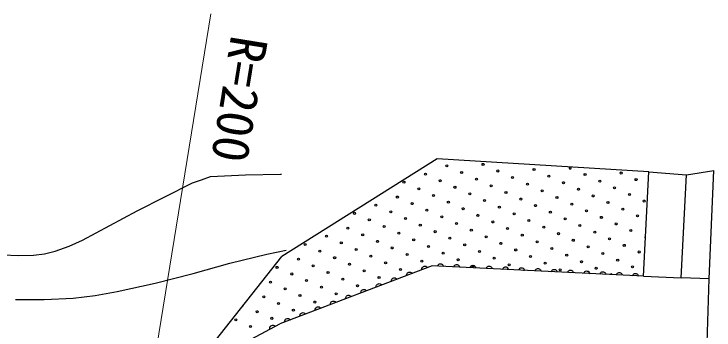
# Model space of a CAD drawing. Units: millimetres, scale not verified. Extents: x 40000 to 680000, y 20000 to 380000.
# Drawn here: x 121869 to 156423, y 295785 to 311396 of the extents above; entities that cross this region are included whole.
import ezdxf
from ezdxf.enums import TextEntityAlignment as Align

# ---------------------------------------------------------------- set-up
doc = ezdxf.new("R2010")
doc.units = ezdxf.units.MM
doc.header["$LTSCALE"] = 1000
doc.layers.add('M-BGD', color=7, linetype='Continuous', lineweight=25)
doc.layers.add('M-STR-HTXT', color=7, linetype='Continuous', lineweight=13)
doc.styles.add('ＭＳ ゴシック', font='')
doc.styles.get('ＭＳ ゴシック').set_extended_font_data('MS Gothic')

msp = doc.modelspace()

# ---------------------------------------------------------------- linework, layer by layer
at = {"layer": 'M-BGD'}
for p, q in [((142755, 304238), (135090, 299411)), ((153212, 303592), (142755, 304238)), ((131566, 303360), (133290, 303454)), ((133290, 303454), (135023, 303488)), ((135023, 303488), (135043, 303488)), ((135043, 303488), (135073, 303488)), ((152948, 298437), (153212, 303592)), ((153212, 303592), (155062, 303449)), ((154801, 298365), (155062, 303449)), ((155062, 303449), (156423, 303667)), ((156182, 298309), (156423, 303667)), ((127953, 301669), (130678, 303048)), ((130678, 303048), (131120, 303207)), ((131120, 303207), (131566, 303360)), ((125243, 300228), (127953, 301669)), ((124584, 299926), (125243, 300228)), ((123376, 299551), (123908, 299681)), ((123908, 299681), (124584, 299926)), ((134352, 299531), (134820, 299629)), ((134820, 299629), (135298, 299727)), ((121331, 299503), (122079, 299461)), ((122079, 299461), (122832, 299480)), ((122832, 299480), (123376, 299551)), ((130628, 293779), (135090, 299411)), ((132523, 299085), (134352, 299531)), ((130707, 298580), (132523, 299085)), ((142518, 298952), (134994, 296083)), ((142022, 298866), (142047, 298895)), ((142047, 298895), (142076, 298917)), ((142076, 298917), (142119, 298934)), ((142119, 298934), (142156, 298937)), ((142156, 298937), (142193, 298932)), ((142193, 298932), (142232, 298911)), ((142232, 298911), (142260, 298890)), ((152948, 298437), (142518, 298952)), ((142770, 298940), (142783, 298973)), ((142783, 298973), (142803, 299002)), ((142803, 299002), (142833, 299033)), ((142833, 299033), (142867, 299050)), ((142867, 299050), (142902, 299058)), ((142902, 299058), (142949, 299056)), ((142949, 299056), (142984, 299044)), ((142984, 299044), (143016, 299024)), ((143016, 299024), (143043, 298990)), ((143043, 298990), (143060, 298960)), ((143060, 298960), (143069, 298925)), ((143572, 298900), (143586, 298934)), ((143586, 298934), (143605, 298962)), ((143605, 298962), (143635, 298994)), ((143635, 298994), (143669, 299010)), ((143669, 299010), (143705, 299019)), ((143705, 299019), (143751, 299016)), ((143751, 299016), (143786, 299004)), ((143786, 299004), (143818, 298985)), ((143818, 298985), (143846, 298950)), ((143846, 298950), (143862, 298920)), ((143862, 298920), (143872, 298885)), ((144374, 298860), (144388, 298894)), ((144388, 298894), (144407, 298922)), ((144407, 298922), (144437, 298954)), ((144437, 298954), (144471, 298970)), ((144471, 298970), (144507, 298979)), ((144507, 298979), (144553, 298977)), ((144553, 298977), (144588, 298965)), ((144588, 298965), (144620, 298945)), ((144620, 298945), (144648, 298911)), ((144648, 298911), (144664, 298881)), ((145210, 298883), (145240, 298914)), ((145240, 298914), (145274, 298931)), ((145274, 298931), (145309, 298940)), ((145309, 298940), (145356, 298937)), ((145356, 298937), (145390, 298925)), ((145390, 298925), (145422, 298905)), ((145422, 298905), (145450, 298871)), ((146076, 298891), (146112, 298900)), ((146112, 298900), (146158, 298898)), ((146158, 298898), (146193, 298885)), ((128842, 298102), (130707, 298580)), ((141255, 298538), (141270, 298579)), ((141270, 298579), (141294, 298608)), ((141294, 298608), (141323, 298630)), ((141323, 298630), (141367, 298647)), ((141367, 298647), (141404, 298650)), ((141404, 298650), (141441, 298645)), ((141441, 298645), (141480, 298624)), ((141480, 298624), (141507, 298603)), ((141507, 298603), (141530, 298575)), ((142001, 298792), (142007, 298825)), ((142002, 298755), (142001, 298792)), ((142007, 298825), (142022, 298866)), ((142260, 298890), (142282, 298862)), ((144664, 298881), (144674, 298845)), ((145176, 298821), (145190, 298855)), ((145190, 298855), (145210, 298883)), ((145450, 298871), (145467, 298841)), ((145467, 298841), (145476, 298806)), ((145979, 298781), (145992, 298815)), ((145992, 298815), (146012, 298843)), ((146012, 298843), (146042, 298875)), ((146042, 298875), (146076, 298891)), ((146193, 298885), (146225, 298866)), ((146225, 298866), (146252, 298831)), ((146252, 298831), (146269, 298801)), ((146269, 298801), (146278, 298766)), ((146781, 298741), (146795, 298775)), ((146795, 298775), (146814, 298804)), ((146814, 298804), (146844, 298835)), ((146844, 298835), (146878, 298851)), ((146878, 298851), (146914, 298860)), ((146914, 298860), (146960, 298858)), ((146960, 298858), (146995, 298846)), ((146995, 298846), (147027, 298826)), ((147027, 298826), (147055, 298792)), ((147055, 298792), (147071, 298762)), ((147071, 298762), (147081, 298727)), ((147583, 298702), (147597, 298736)), ((147597, 298736), (147616, 298764)), ((147616, 298764), (147646, 298796)), ((147646, 298796), (147680, 298812)), ((147680, 298812), (147716, 298821)), ((147716, 298821), (147762, 298818)), ((147762, 298818), (147797, 298806)), ((147797, 298806), (147829, 298786)), ((147829, 298786), (147857, 298752)), ((147857, 298752), (147873, 298722)), ((147873, 298722), (147883, 298687)), ((148386, 298662), (148399, 298696)), ((148399, 298696), (148419, 298724)), ((148419, 298724), (148449, 298756)), ((148449, 298756), (148483, 298772)), ((148483, 298772), (148518, 298781)), ((148518, 298781), (148565, 298779)), ((148565, 298779), (148599, 298766)), ((148599, 298766), (148631, 298747)), ((148631, 298747), (148659, 298712)), ((148659, 298712), (148676, 298682)), ((148676, 298682), (148685, 298647)), ((149188, 298623), (149201, 298656)), ((149201, 298656), (149221, 298685)), ((149221, 298685), (149251, 298716)), ((149251, 298716), (149285, 298733)), ((149285, 298733), (149321, 298741)), ((149321, 298741), (149367, 298739)), ((149367, 298739), (149402, 298727)), ((149402, 298727), (149434, 298707)), ((149434, 298707), (149461, 298673)), ((149461, 298673), (149478, 298643)), ((149478, 298643), (149487, 298608)), ((149990, 298583), (150004, 298617)), ((150004, 298617), (150023, 298645)), ((150023, 298645), (150053, 298677)), ((150053, 298677), (150087, 298693)), ((150087, 298693), (150123, 298702)), ((150123, 298702), (150169, 298699)), ((150169, 298699), (150204, 298687)), ((150204, 298687), (150236, 298668)), ((150236, 298668), (150264, 298633)), ((150264, 298633), (150280, 298603)), ((150280, 298603), (150290, 298568)), ((150792, 298543), (150806, 298577)), ((150806, 298577), (150825, 298605)), ((150825, 298605), (150855, 298637)), ((150855, 298637), (150889, 298653)), ((150889, 298653), (150925, 298662)), ((150925, 298662), (150972, 298660)), ((150972, 298660), (151006, 298648)), ((151006, 298648), (151038, 298628)), ((151038, 298628), (151066, 298594)), ((151066, 298594), (151082, 298563)), ((151082, 298563), (151092, 298528)), ((151608, 298537), (151628, 298566)), ((151628, 298566), (151658, 298597)), ((151658, 298597), (151692, 298614)), ((151692, 298614), (151727, 298622)), ((151727, 298622), (151774, 298620)), ((151774, 298620), (151808, 298608)), ((151808, 298608), (151841, 298588)), ((151841, 298588), (151868, 298554)), ((151868, 298554), (151885, 298524)), ((152430, 298526), (152460, 298558)), ((152460, 298558), (152494, 298574)), ((152494, 298574), (152530, 298583)), ((152530, 298583), (152576, 298581)), ((152576, 298581), (152611, 298568)), ((152611, 298568), (152643, 298549)), ((152643, 298549), (152670, 298514)), ((140496, 298218), (140502, 298252)), ((140497, 298181), (140496, 298218)), ((140502, 298252), (140517, 298293)), ((140517, 298293), (140542, 298321)), ((140542, 298321), (140571, 298344)), ((140571, 298344), (140614, 298360)), ((140614, 298360), (140651, 298363)), ((140651, 298363), (140688, 298358)), ((140688, 298358), (140727, 298337)), ((140727, 298337), (140755, 298316)), ((140755, 298316), (140777, 298288)), ((141248, 298505), (141255, 298538)), ((141250, 298468), (141248, 298505)), ((151595, 298504), (151608, 298537)), ((151885, 298524), (151894, 298489)), ((152397, 298464), (152410, 298498)), ((152410, 298498), (152430, 298526)), ((152670, 298514), (152687, 298484)), ((152687, 298484), (152696, 298449)), ((152948, 298437), (154801, 298365)), ((156182, 298309), (154801, 298365)), ((156086, 295157), (156182, 298309)), ((126959, 297681), (128842, 298102)), ((139744, 297931), (139750, 297965)), ((139745, 297895), (139744, 297931)), ((139750, 297965), (139765, 298006)), ((139765, 298006), (139789, 298034)), ((139789, 298034), (139818, 298057)), ((139818, 298057), (139862, 298073)), ((139862, 298073), (139899, 298076)), ((139899, 298076), (139936, 298071)), ((139936, 298071), (139975, 298051)), ((139975, 298051), (140002, 298030)), ((140002, 298030), (140025, 298001)), ((125878, 297493), (126959, 297681)), ((138991, 297644), (138998, 297678)), ((138992, 297608), (138991, 297644)), ((138998, 297678), (139012, 297719)), ((139012, 297719), (139037, 297747)), ((139037, 297747), (139066, 297770)), ((139066, 297770), (139109, 297786)), ((139109, 297786), (139146, 297789)), ((139146, 297789), (139183, 297784)), ((139183, 297784), (139223, 297764)), ((139223, 297764), (139250, 297743)), ((139250, 297743), (139273, 297715)), ((121936, 297288), (123365, 297297)), ((123365, 297297), (124789, 297366)), ((124789, 297366), (125878, 297493)), ((137508, 297145), (137532, 297174)), ((137532, 297174), (137561, 297196)), ((137561, 297196), (137605, 297213)), ((137605, 297213), (137641, 297215)), ((137641, 297215), (137679, 297210)), ((137679, 297210), (137718, 297190)), ((137718, 297190), (137745, 297169)), ((137745, 297169), (137768, 297141)), ((138239, 297357), (138245, 297391)), ((138240, 297321), (138239, 297357)), ((138245, 297391), (138260, 297432)), ((138260, 297432), (138284, 297461)), ((138284, 297461), (138314, 297483)), ((138314, 297483), (138357, 297500)), ((138357, 297500), (138394, 297502)), ((138394, 297502), (138431, 297497)), ((138431, 297497), (138470, 297477)), ((138470, 297477), (138497, 297456)), ((138497, 297456), (138520, 297428)), ((136740, 296817), (136755, 296858)), ((136755, 296858), (136780, 296887)), ((136780, 296887), (136809, 296909)), ((136809, 296909), (136852, 296926)), ((136852, 296926), (136889, 296929)), ((136889, 296929), (136926, 296923)), ((136926, 296923), (136965, 296903)), ((136965, 296903), (136992, 296882)), ((136992, 296882), (137015, 296854)), ((137486, 297070), (137493, 297104)), ((137487, 297034), (137486, 297070)), ((137493, 297104), (137508, 297145)), ((135981, 296497), (135988, 296530)), ((135982, 296460), (135981, 296497)), ((135988, 296530), (136003, 296571)), ((136003, 296571), (136027, 296600)), ((136027, 296600), (136056, 296622)), ((136056, 296622), (136100, 296639)), ((136100, 296639), (136136, 296642)), ((136136, 296642), (136174, 296637)), ((136174, 296637), (136213, 296616)), ((136213, 296616), (136240, 296595)), ((136240, 296595), (136263, 296567)), ((136734, 296784), (136740, 296817)), ((136735, 296747), (136734, 296784)), ((135229, 296210), (135235, 296244)), ((135230, 296173), (135229, 296210)), ((135235, 296244), (135250, 296285)), ((135250, 296285), (135275, 296313)), ((135275, 296313), (135304, 296336)), ((135304, 296336), (135347, 296352)), ((135347, 296352), (135384, 296355)), ((135384, 296355), (135421, 296350)), ((135421, 296350), (135460, 296329)), ((135460, 296329), (135488, 296308)), ((135488, 296308), (135510, 296280)), ((130628, 293779), (134994, 296083)), ((134492, 295857), (134494, 295892)), ((134497, 295821), (134492, 295857)), ((134494, 295892), (134504, 295934)), ((134504, 295934), (134525, 295965)), ((134525, 295965), (134551, 295991)), ((134551, 295991), (134592, 296013)), ((134592, 296013), (134628, 296020)), ((134628, 296020), (134666, 296020)), ((134666, 296020), (134707, 296004)), ((134707, 296004), (134737, 295987)), ((134737, 295987), (134763, 295961))]:
    msp.add_line(p, q, dxfattribs=at)
for centre in [(143234, 303891), (145022, 303967), (147539, 303716), (142177, 303488), (143965, 303564), (145752, 303640), (148269, 303389), (150056, 303465), (151844, 303541), (141120, 303085), (142907, 303161), (144695, 303237), (146482, 303313), (148999, 303062), (150786, 303138), (152574, 303214), (141850, 302758), (143637, 302834), (145425, 302910), (147212, 302986), (147942, 302659), (149729, 302735), (151517, 302811), (140793, 302355), (142580, 302431), (144368, 302507), (146155, 302583), (148672, 302331), (150459, 302407), (152247, 302483), (141523, 302028), (143310, 302104), (145098, 302180), (146885, 302256), (149402, 302004), (151189, 302080), (152977, 302156), (139736, 301952), (140466, 301625), (142253, 301701), (144041, 301777), (145828, 301852), (147615, 301928), (150132, 301677), (151920, 301753), (138679, 301549), (141196, 301298), (142983, 301374), (144771, 301449), (146558, 301525), (148345, 301601), (149075, 301274), (150862, 301350), (152650, 301426), (139409, 301222), (141926, 300970), (143713, 301046), (145501, 301122), (147288, 301198), (149805, 300947), (151593, 301023), (138352, 300819), (140139, 300895), (142656, 300643), (144444, 300719), (146231, 300795), (148018, 300871), (150535, 300620), (152323, 300696), (137295, 300416), (139082, 300491), (140869, 300567), (141599, 300240), (143386, 300316), (145174, 300392), (146961, 300468), (148748, 300544), (151265, 300293), (136237, 300013), (138025, 300088), (139812, 300164), (142329, 299913), (144116, 299989), (145904, 300065), (147691, 300141), (149478, 300217), (150208, 299890), (151996, 299966), (136968, 299685), (138755, 299761), (140542, 299837), (143059, 299586), (144847, 299662), (146634, 299738), (148421, 299814), (150938, 299563), (152726, 299639), (135910, 299282), (137698, 299358), (139485, 299434), (141272, 299510), (143789, 299259), (145577, 299335), (147364, 299411), (149151, 299487), (151668, 299236), (134853, 298879), (136640, 298955), (138428, 299031), (140215, 299107), (142002, 299183), (144520, 298932), (146307, 299008), (148094, 299084), (149881, 299160), (152399, 298909), (135583, 298552), (137371, 298628), (139158, 298704), (140945, 298780), (148824, 298757), (150611, 298833), (136313, 298225), (138101, 298301), (139888, 298377), (134526, 298149), (135256, 297822), (137043, 297898), (138831, 297974), (135986, 297495), (137774, 297571), (134199, 297419), (136716, 297168), (134929, 297092), (133872, 296689), (135659, 296765), (132815, 296286), (134602, 296362), (133545, 295959)]:
    msp.add_circle(centre, 49.8, dxfattribs=at)
for centre, start, end in [((149326, 303792), 122.1918, 50.7345), ((153053, 300369), 93.9369, 260.2001), ((147037, 298681), 70.5725, 103.7719), ((151341, 298506), 9.0332, 165.3112), ((133142, 297016), 285.0659, 358.1599)]:
    msp.add_arc(centre, 49.8, start, end, dxfattribs=at)
at = {"layer": 'M-STR-HTXT'}
msp.add_line((123951, 264398), (131587, 311396), dxfattribs=at)

# ---------------------------------------------------------------- texts
at = {"layer": 'M-STR-HTXT', "style": 'ＭＳ ゴシック'}
msp.add_text('R=200', height=1833, rotation=260.8, dxfattribs=at).set_placement((132053, 310494), align=Align.BOTTOM_LEFT)

doc.saveas('drawing.dxf')
